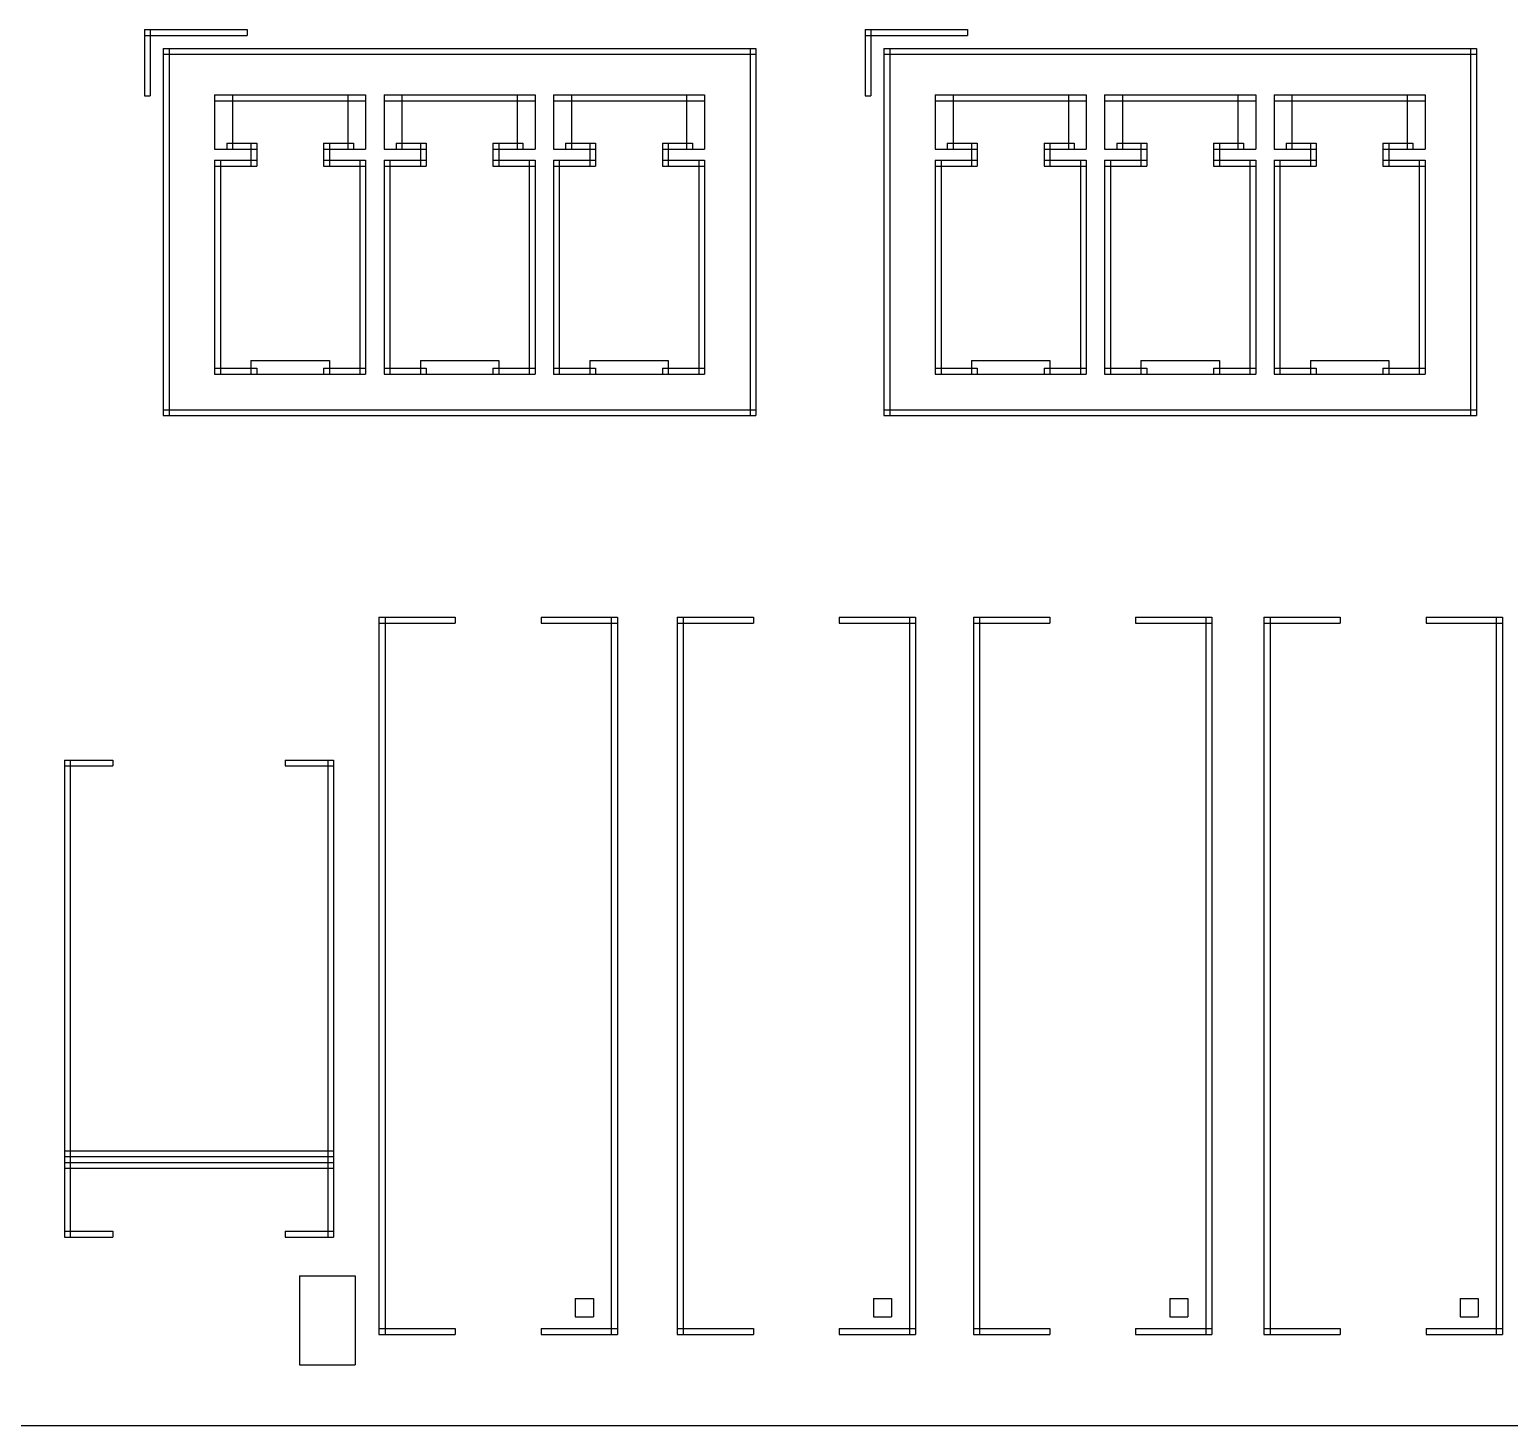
# Model space of a CAD drawing. Header units: metres. Extents: x 0 to 6012, y -4605 to 0.
# Drawn here: x 1720 to 2924, y -4605 to -3469 of the extents above; entities that cross this region are included whole.
import ezdxf

# ---------------------------------------------------------------- set-up
doc = ezdxf.new("R2010")
doc.units = ezdxf.units.M

msp = doc.modelspace()

# ---------------------------------------------------------------- linework, layer by layer
msp.add_line((0, -4604.96063), (5860.23622, -4604.96063))
at = {"layer": '1'}
for p, q in [((1813.478031, -3469.102362), (1896.942598, -3469.102362)), ((1813.478031, -3469.102362), (1813.478031, -3473.826772)), ((1813.478031, -3469.102362), (1818.202441, -3469.102362)), ((1813.478031, -3469.102362), (1813.478031, -3523.03937)), ((1813.478031, -3473.826772), (1896.942598, -3473.826772)), ((1818.202441, -3469.102362), (1818.202441, -3523.03937)), ((1896.942598, -3469.102362), (1896.942598, -3473.826772)), ((2399.527559, -3469.102362), (2404.251969, -3469.102362)), ((2399.527559, -3469.102362), (2399.527559, -3523.03937)), ((2399.527559, -3469.102362), (2482.992126, -3469.102362)), ((2399.527559, -3469.102362), (2399.527559, -3473.826772)), ((2399.527559, -3473.826772), (2482.992126, -3473.826772)), ((2404.251969, -3469.102362), (2404.251969, -3523.03937)), ((2482.992126, -3469.102362), (2482.992126, -3473.826772)), ((1828.832362, -3484.456693), (2310.722126, -3484.456693)), ((1828.832362, -3484.456693), (1828.832362, -3489.181102)), ((1828.832362, -3484.456693), (1833.556772, -3484.456693)), ((1828.832362, -3484.456693), (1828.832362, -3783.275591)), ((1828.832362, -3489.181102), (2310.722126, -3489.181102)), ((1833.556772, -3484.456693), (1833.556772, -3783.275591)), ((2305.997717, -3484.456693), (2310.722126, -3484.456693)), ((2305.997717, -3484.456693), (2305.997717, -3783.275591)), ((2310.722126, -3484.456693), (2310.722126, -3489.181102)), ((2310.722126, -3484.456693), (2310.722126, -3783.275591)), ((2414.88189, -3484.456693), (2896.771654, -3484.456693)), ((2414.88189, -3484.456693), (2414.88189, -3489.181102)), ((2414.88189, -3484.456693), (2419.606299, -3484.456693)), ((2414.88189, -3484.456693), (2414.88189, -3783.275591)), ((2414.88189, -3489.181102), (2896.771654, -3489.181102)), ((2419.606299, -3484.456693), (2419.606299, -3783.275591)), ((2892.047244, -3484.456693), (2896.771654, -3484.456693)), ((2892.047244, -3484.456693), (2892.047244, -3783.275591)), ((2896.771654, -3484.456693), (2896.771654, -3489.181102)), ((2896.771654, -3484.456693), (2896.771654, -3783.275591)), ((1813.478031, -3523.03937), (1818.202441, -3523.03937)), ((1870.564646, -3522.251969), (1885.131575, -3522.251969)), ((1870.564646, -3522.251969), (1870.564646, -3566.346457)), ((1870.564646, -3522.251969), (1993.399291, -3522.251969)), ((1870.564646, -3522.251969), (1870.564646, -3526.976378)), ((1885.131575, -3522.251969), (1885.131575, -3566.346457)), ((1978.832362, -3522.251969), (1993.399291, -3522.251969)), ((1978.832362, -3522.251969), (1978.832362, -3566.346457)), ((1993.399291, -3522.251969), (1993.399291, -3526.976378)), ((1993.399291, -3522.251969), (1993.399291, -3566.346457)), ((2008.359921, -3522.251969), (2131.194567, -3522.251969)), ((2008.359921, -3522.251969), (2008.359921, -3526.976378)), ((2008.359921, -3522.251969), (2022.92685, -3522.251969)), ((2008.359921, -3522.251969), (2008.359921, -3566.346457)), ((2022.92685, -3522.251969), (2022.92685, -3566.346457)), ((2116.627638, -3522.251969), (2131.194567, -3522.251969)), ((2116.627638, -3522.251969), (2116.627638, -3566.346457)), ((2131.194567, -3522.251969), (2131.194567, -3526.976378)), ((2131.194567, -3522.251969), (2131.194567, -3566.346457)), ((2146.155197, -3522.251969), (2268.989843, -3522.251969)), ((2146.155197, -3522.251969), (2146.155197, -3526.976378)), ((2146.155197, -3522.251969), (2160.722126, -3522.251969)), ((2146.155197, -3522.251969), (2146.155197, -3566.346457)), ((2160.722126, -3522.251969), (2160.722126, -3566.346457)), ((2254.422913, -3522.251969), (2268.989843, -3522.251969)), ((2254.422913, -3522.251969), (2254.422913, -3566.346457)), ((2268.989843, -3522.251969), (2268.989843, -3526.976378)), ((2268.989843, -3522.251969), (2268.989843, -3566.346457)), ((2399.527559, -3523.03937), (2404.251969, -3523.03937)), ((2456.614173, -3522.251969), (2579.448819, -3522.251969)), ((2456.614173, -3522.251969), (2456.614173, -3526.976378)), ((2456.614173, -3522.251969), (2471.181102, -3522.251969)), ((2456.614173, -3522.251969), (2456.614173, -3566.346457)), ((2471.181102, -3522.251969), (2471.181102, -3566.346457)), ((2564.88189, -3522.251969), (2579.448819, -3522.251969)), ((2564.88189, -3522.251969), (2564.88189, -3566.346457)), ((2579.448819, -3522.251969), (2579.448819, -3526.976378)), ((2579.448819, -3522.251969), (2579.448819, -3566.346457)), ((2594.409449, -3522.251969), (2717.244094, -3522.251969)), ((2594.409449, -3522.251969), (2594.409449, -3526.976378)), ((2594.409449, -3522.251969), (2608.976378, -3522.251969)), ((2594.409449, -3522.251969), (2594.409449, -3566.346457)), ((2608.976378, -3522.251969), (2608.976378, -3566.346457)), ((2702.677165, -3522.251969), (2717.244094, -3522.251969)), ((2702.677165, -3522.251969), (2702.677165, -3566.346457)), ((2717.244094, -3522.251969), (2717.244094, -3526.976378)), ((2717.244094, -3522.251969), (2717.244094, -3566.346457)), ((2732.204724, -3522.251969), (2746.771654, -3522.251969)), ((2732.204724, -3522.251969), (2732.204724, -3566.346457)), ((2732.204724, -3522.251969), (2855.03937, -3522.251969)), ((2732.204724, -3522.251969), (2732.204724, -3526.976378)), ((2746.771654, -3522.251969), (2746.771654, -3566.346457)), ((2840.472441, -3522.251969), (2855.03937, -3522.251969)), ((2840.472441, -3522.251969), (2840.472441, -3566.346457)), ((2855.03937, -3522.251969), (2855.03937, -3566.346457)), ((2855.03937, -3522.251969), (2855.03937, -3526.976378)), ((1870.564646, -3526.976378), (1993.399291, -3526.976378)), ((2008.359921, -3526.976378), (2131.194567, -3526.976378)), ((2146.155197, -3526.976378), (2268.989843, -3526.976378)), ((2456.614173, -3526.976378), (2579.448819, -3526.976378)), ((2594.409449, -3526.976378), (2717.244094, -3526.976378)), ((2732.204724, -3526.976378), (2855.03937, -3526.976378)), ((1880.407165, -3561.622047), (1904.816614, -3561.622047)), ((1880.407165, -3561.622047), (1880.407165, -3566.346457)), ((1900.092205, -3561.622047), (1904.816614, -3561.622047)), ((1900.092205, -3561.622047), (1900.092205, -3580.125984)), ((1904.816614, -3561.622047), (1904.816614, -3580.125984)), ((1904.816614, -3561.622047), (1904.816614, -3566.346457)), ((1959.147323, -3561.622047), (1983.556772, -3561.622047)), ((1959.147323, -3561.622047), (1959.147323, -3566.346457)), ((1959.147323, -3561.622047), (1963.871732, -3561.622047)), ((1959.147323, -3561.622047), (1959.147323, -3580.125984)), ((1963.871732, -3561.622047), (1963.871732, -3580.125984)), ((1983.556772, -3561.622047), (1983.556772, -3566.346457)), ((2018.202441, -3561.622047), (2042.61189, -3561.622047)), ((2018.202441, -3561.622047), (2018.202441, -3566.346457)), ((2037.88748, -3561.622047), (2042.61189, -3561.622047)), ((2037.88748, -3561.622047), (2037.88748, -3580.125984)), ((2042.61189, -3561.622047), (2042.61189, -3566.346457)), ((2042.61189, -3561.622047), (2042.61189, -3580.125984)), ((2096.942598, -3561.622047), (2101.667008, -3561.622047)), ((2096.942598, -3561.622047), (2096.942598, -3580.125984)), ((2096.942598, -3561.622047), (2121.352047, -3561.622047)), ((2096.942598, -3561.622047), (2096.942598, -3566.346457)), ((2101.667008, -3561.622047), (2101.667008, -3580.125984)), ((2121.352047, -3561.622047), (2121.352047, -3566.346457)), ((2155.997717, -3561.622047), (2180.407165, -3561.622047)), ((2155.997717, -3561.622047), (2155.997717, -3566.346457)), ((2175.682756, -3561.622047), (2180.407165, -3561.622047)), ((2175.682756, -3561.622047), (2175.682756, -3580.125984)), ((2180.407165, -3561.622047), (2180.407165, -3580.125984)), ((2180.407165, -3561.622047), (2180.407165, -3566.346457)), ((2234.737874, -3561.622047), (2239.462283, -3561.622047)), ((2234.737874, -3561.622047), (2234.737874, -3580.125984)), ((2234.737874, -3561.622047), (2259.147323, -3561.622047)), ((2234.737874, -3561.622047), (2234.737874, -3566.346457)), ((2239.462283, -3561.622047), (2239.462283, -3580.125984)), ((2259.147323, -3561.622047), (2259.147323, -3566.346457)), ((2466.456693, -3561.622047), (2490.866142, -3561.622047)), ((2466.456693, -3561.622047), (2466.456693, -3566.346457)), ((2486.141732, -3561.622047), (2490.866142, -3561.622047)), ((2486.141732, -3561.622047), (2486.141732, -3580.125984)), ((2490.866142, -3561.622047), (2490.866142, -3566.346457)), ((2490.866142, -3561.622047), (2490.866142, -3580.125984)), ((2545.19685, -3561.622047), (2549.92126, -3561.622047)), ((2545.19685, -3561.622047), (2545.19685, -3580.125984)), ((2545.19685, -3561.622047), (2569.606299, -3561.622047)), ((2545.19685, -3561.622047), (2545.19685, -3566.346457)), ((2549.92126, -3561.622047), (2549.92126, -3580.125984)), ((2569.606299, -3561.622047), (2569.606299, -3566.346457)), ((2604.251969, -3561.622047), (2628.661417, -3561.622047)), ((2604.251969, -3561.622047), (2604.251969, -3566.346457)), ((2623.937008, -3561.622047), (2628.661417, -3561.622047)), ((2623.937008, -3561.622047), (2623.937008, -3580.125984)), ((2628.661417, -3561.622047), (2628.661417, -3580.125984)), ((2628.661417, -3561.622047), (2628.661417, -3566.346457)), ((2682.992126, -3561.622047), (2707.401575, -3561.622047)), ((2682.992126, -3561.622047), (2682.992126, -3566.346457)), ((2682.992126, -3561.622047), (2687.716535, -3561.622047)), ((2682.992126, -3561.622047), (2682.992126, -3580.125984)), ((2687.716535, -3561.622047), (2687.716535, -3580.125984)), ((2707.401575, -3561.622047), (2707.401575, -3566.346457)), ((2742.047244, -3561.622047), (2766.456693, -3561.622047)), ((2742.047244, -3561.622047), (2742.047244, -3566.346457)), ((2761.732283, -3561.622047), (2766.456693, -3561.622047)), ((2761.732283, -3561.622047), (2761.732283, -3580.125984)), ((2766.456693, -3561.622047), (2766.456693, -3566.346457)), ((2766.456693, -3561.622047), (2766.456693, -3580.125984)), ((2820.787402, -3561.622047), (2825.511811, -3561.622047)), ((2820.787402, -3561.622047), (2820.787402, -3580.125984)), ((2820.787402, -3561.622047), (2845.19685, -3561.622047)), ((2820.787402, -3561.622047), (2820.787402, -3566.346457)), ((2825.511811, -3561.622047), (2825.511811, -3580.125984)), ((2845.19685, -3561.622047), (2845.19685, -3566.346457)), ((1870.564646, -3566.346457), (1885.131575, -3566.346457)), ((1880.407165, -3566.346457), (1904.816614, -3566.346457)), ((1959.147323, -3566.346457), (1983.556772, -3566.346457)), ((1978.832362, -3566.346457), (1993.399291, -3566.346457)), ((2008.359921, -3566.346457), (2022.92685, -3566.346457)), ((2018.202441, -3566.346457), (2042.61189, -3566.346457)), ((2096.942598, -3566.346457), (2121.352047, -3566.346457)), ((2116.627638, -3566.346457), (2131.194567, -3566.346457)), ((2146.155197, -3566.346457), (2160.722126, -3566.346457)), ((2155.997717, -3566.346457), (2180.407165, -3566.346457)), ((2234.737874, -3566.346457), (2259.147323, -3566.346457)), ((2254.422913, -3566.346457), (2268.989843, -3566.346457)), ((2456.614173, -3566.346457), (2471.181102, -3566.346457)), ((2466.456693, -3566.346457), (2490.866142, -3566.346457)), ((2545.19685, -3566.346457), (2569.606299, -3566.346457)), ((2564.88189, -3566.346457), (2579.448819, -3566.346457)), ((2594.409449, -3566.346457), (2608.976378, -3566.346457)), ((2604.251969, -3566.346457), (2628.661417, -3566.346457)), ((2682.992126, -3566.346457), (2707.401575, -3566.346457)), ((2702.677165, -3566.346457), (2717.244094, -3566.346457)), ((2732.204724, -3566.346457), (2746.771654, -3566.346457)), ((2742.047244, -3566.346457), (2766.456693, -3566.346457)), ((2820.787402, -3566.346457), (2845.19685, -3566.346457)), ((2840.472441, -3566.346457), (2855.03937, -3566.346457)), ((1870.564646, -3575.401575), (1875.289055, -3575.401575)), ((1870.564646, -3575.401575), (1870.564646, -3749.417323)), ((1870.564646, -3575.401575), (1904.816614, -3575.401575)), ((1870.564646, -3575.401575), (1870.564646, -3580.125984)), ((1870.564646, -3580.125984), (1904.816614, -3580.125984)), ((1875.289055, -3575.401575), (1875.289055, -3749.417323)), ((1900.092205, -3580.125984), (1904.816614, -3580.125984)), ((1904.816614, -3575.401575), (1904.816614, -3580.125984)), ((1959.147323, -3575.401575), (1993.399291, -3575.401575)), ((1959.147323, -3575.401575), (1959.147323, -3580.125984)), ((1959.147323, -3580.125984), (1993.399291, -3580.125984)), ((1959.147323, -3580.125984), (1963.871732, -3580.125984)), ((1988.674882, -3575.401575), (1993.399291, -3575.401575)), ((1988.674882, -3575.401575), (1988.674882, -3749.417323)), ((1993.399291, -3575.401575), (1993.399291, -3580.125984)), ((1993.399291, -3575.401575), (1993.399291, -3749.417323)), ((2008.359921, -3575.401575), (2013.084331, -3575.401575)), ((2008.359921, -3575.401575), (2008.359921, -3749.417323)), ((2008.359921, -3575.401575), (2042.61189, -3575.401575)), ((2008.359921, -3575.401575), (2008.359921, -3580.125984)), ((2008.359921, -3580.125984), (2042.61189, -3580.125984)), ((2013.084331, -3575.401575), (2013.084331, -3749.417323)), ((2037.88748, -3580.125984), (2042.61189, -3580.125984)), ((2042.61189, -3575.401575), (2042.61189, -3580.125984)), ((2096.942598, -3575.401575), (2131.194567, -3575.401575)), ((2096.942598, -3575.401575), (2096.942598, -3580.125984)), ((2096.942598, -3580.125984), (2101.667008, -3580.125984)), ((2096.942598, -3580.125984), (2131.194567, -3580.125984)), ((2126.470157, -3575.401575), (2131.194567, -3575.401575)), ((2126.470157, -3575.401575), (2126.470157, -3749.417323)), ((2131.194567, -3575.401575), (2131.194567, -3580.125984)), ((2131.194567, -3575.401575), (2131.194567, -3749.417323)), ((2146.155197, -3575.401575), (2150.879606, -3575.401575)), ((2146.155197, -3575.401575), (2146.155197, -3749.417323)), ((2146.155197, -3575.401575), (2180.407165, -3575.401575)), ((2146.155197, -3575.401575), (2146.155197, -3580.125984)), ((2146.155197, -3580.125984), (2180.407165, -3580.125984)), ((2150.879606, -3575.401575), (2150.879606, -3749.417323)), ((2175.682756, -3580.125984), (2180.407165, -3580.125984)), ((2180.407165, -3575.401575), (2180.407165, -3580.125984)), ((2234.737874, -3575.401575), (2268.989843, -3575.401575)), ((2234.737874, -3575.401575), (2234.737874, -3580.125984)), ((2234.737874, -3580.125984), (2239.462283, -3580.125984)), ((2234.737874, -3580.125984), (2268.989843, -3580.125984)), ((2264.265433, -3575.401575), (2268.989843, -3575.401575)), ((2264.265433, -3575.401575), (2264.265433, -3749.417323)), ((2268.989843, -3575.401575), (2268.989843, -3580.125984)), ((2268.989843, -3575.401575), (2268.989843, -3749.417323)), ((2456.614173, -3575.401575), (2461.338583, -3575.401575)), ((2456.614173, -3575.401575), (2456.614173, -3749.417323)), ((2456.614173, -3575.401575), (2490.866142, -3575.401575)), ((2456.614173, -3575.401575), (2456.614173, -3580.125984)), ((2456.614173, -3580.125984), (2490.866142, -3580.125984)), ((2461.338583, -3575.401575), (2461.338583, -3749.417323)), ((2486.141732, -3580.125984), (2490.866142, -3580.125984)), ((2490.866142, -3575.401575), (2490.866142, -3580.125984)), ((2545.19685, -3575.401575), (2579.448819, -3575.401575)), ((2545.19685, -3575.401575), (2545.19685, -3580.125984)), ((2545.19685, -3580.125984), (2579.448819, -3580.125984)), ((2545.19685, -3580.125984), (2549.92126, -3580.125984)), ((2574.724409, -3575.401575), (2579.448819, -3575.401575)), ((2574.724409, -3575.401575), (2574.724409, -3749.417323)), ((2579.448819, -3575.401575), (2579.448819, -3580.125984)), ((2579.448819, -3575.401575), (2579.448819, -3749.417323)), ((2594.409449, -3575.401575), (2628.661417, -3575.401575)), ((2594.409449, -3575.401575), (2594.409449, -3580.125984)), ((2594.409449, -3575.401575), (2599.133858, -3575.401575)), ((2594.409449, -3575.401575), (2594.409449, -3749.417323)), ((2594.409449, -3580.125984), (2628.661417, -3580.125984)), ((2599.133858, -3575.401575), (2599.133858, -3749.417323)), ((2623.937008, -3580.125984), (2628.661417, -3580.125984)), ((2628.661417, -3575.401575), (2628.661417, -3580.125984)), ((2682.992126, -3575.401575), (2717.244094, -3575.401575)), ((2682.992126, -3575.401575), (2682.992126, -3580.125984)), ((2682.992126, -3580.125984), (2717.244094, -3580.125984)), ((2682.992126, -3580.125984), (2687.716535, -3580.125984)), ((2712.519685, -3575.401575), (2717.244094, -3575.401575)), ((2712.519685, -3575.401575), (2712.519685, -3749.417323)), ((2717.244094, -3575.401575), (2717.244094, -3580.125984)), ((2717.244094, -3575.401575), (2717.244094, -3749.417323)), ((2732.204724, -3575.401575), (2736.929134, -3575.401575)), ((2732.204724, -3575.401575), (2732.204724, -3749.417323)), ((2732.204724, -3575.401575), (2766.456693, -3575.401575)), ((2732.204724, -3575.401575), (2732.204724, -3580.125984)), ((2732.204724, -3580.125984), (2766.456693, -3580.125984)), ((2736.929134, -3575.401575), (2736.929134, -3749.417323)), ((2761.732283, -3580.125984), (2766.456693, -3580.125984)), ((2766.456693, -3575.401575), (2766.456693, -3580.125984)), ((2820.787402, -3575.401575), (2855.03937, -3575.401575)), ((2820.787402, -3575.401575), (2820.787402, -3580.125984)), ((2820.787402, -3580.125984), (2825.511811, -3580.125984)), ((2820.787402, -3580.125984), (2855.03937, -3580.125984)), ((2850.314961, -3575.401575), (2855.03937, -3575.401575)), ((2850.314961, -3575.401575), (2850.314961, -3749.417323)), ((2855.03937, -3575.401575), (2855.03937, -3580.125984)), ((2855.03937, -3575.401575), (2855.03937, -3749.417323)), ((1900.092205, -3738.468898), (1963.857835, -3738.468898)), ((1900.092205, -3738.468898), (1900.092205, -3749.417323)), ((1963.857835, -3738.468898), (1963.857835, -3749.417323)), ((2037.88748, -3738.468898), (2101.65311, -3738.468898)), ((2037.88748, -3738.468898), (2037.88748, -3749.417323)), ((2101.65311, -3738.468898), (2101.65311, -3749.417323)), ((2175.682756, -3738.468898), (2239.448386, -3738.468898)), ((2175.682756, -3738.468898), (2175.682756, -3749.417323)), ((2239.448386, -3738.468898), (2239.448386, -3749.417323)), ((2486.141732, -3738.468898), (2549.907362, -3738.468898)), ((2486.141732, -3738.468898), (2486.141732, -3749.417323)), ((2549.907362, -3738.468898), (2549.907362, -3749.417323)), ((2623.937008, -3738.468898), (2687.702638, -3738.468898)), ((2623.937008, -3738.468898), (2623.937008, -3749.417323)), ((2687.702638, -3738.468898), (2687.702638, -3749.417323)), ((2761.732283, -3738.468898), (2825.497913, -3738.468898)), ((2761.732283, -3738.468898), (2761.732283, -3749.417323)), ((2825.497913, -3738.468898), (2825.497913, -3749.417323)), ((1870.564646, -3744.692913), (1904.816614, -3744.692913)), ((1870.564646, -3744.692913), (1870.564646, -3749.417323)), ((1870.564646, -3749.417323), (1875.289055, -3749.417323)), ((1870.564646, -3749.417323), (1904.816614, -3749.417323)), ((1900.092205, -3749.417323), (1963.857835, -3749.417323)), ((1904.816614, -3744.692913), (1904.816614, -3749.417323)), ((1959.147323, -3744.692913), (1993.399291, -3744.692913)), ((1959.147323, -3744.692913), (1959.147323, -3749.417323)), ((1959.147323, -3749.417323), (1993.399291, -3749.417323)), ((1988.674882, -3749.417323), (1993.399291, -3749.417323)), ((1993.399291, -3744.692913), (1993.399291, -3749.417323)), ((2008.359921, -3744.692913), (2042.61189, -3744.692913)), ((2008.359921, -3744.692913), (2008.359921, -3749.417323)), ((2008.359921, -3749.417323), (2013.084331, -3749.417323)), ((2008.359921, -3749.417323), (2042.61189, -3749.417323)), ((2037.88748, -3749.417323), (2101.65311, -3749.417323)), ((2042.61189, -3744.692913), (2042.61189, -3749.417323)), ((2096.942598, -3744.692913), (2131.194567, -3744.692913)), ((2096.942598, -3744.692913), (2096.942598, -3749.417323)), ((2096.942598, -3749.417323), (2131.194567, -3749.417323)), ((2126.470157, -3749.417323), (2131.194567, -3749.417323)), ((2131.194567, -3744.692913), (2131.194567, -3749.417323)), ((2146.155197, -3744.692913), (2180.407165, -3744.692913)), ((2146.155197, -3744.692913), (2146.155197, -3749.417323)), ((2146.155197, -3749.417323), (2180.407165, -3749.417323)), ((2146.155197, -3749.417323), (2150.879606, -3749.417323)), ((2175.682756, -3749.417323), (2239.448386, -3749.417323)), ((2180.407165, -3744.692913), (2180.407165, -3749.417323)), ((2234.737874, -3744.692913), (2268.989843, -3744.692913)), ((2234.737874, -3744.692913), (2234.737874, -3749.417323)), ((2234.737874, -3749.417323), (2268.989843, -3749.417323)), ((2264.265433, -3749.417323), (2268.989843, -3749.417323)), ((2268.989843, -3744.692913), (2268.989843, -3749.417323)), ((2456.614173, -3744.692913), (2490.866142, -3744.692913)), ((2456.614173, -3744.692913), (2456.614173, -3749.417323)), ((2456.614173, -3749.417323), (2461.338583, -3749.417323)), ((2456.614173, -3749.417323), (2490.866142, -3749.417323)), ((2486.141732, -3749.417323), (2549.907362, -3749.417323)), ((2490.866142, -3744.692913), (2490.866142, -3749.417323)), ((2545.19685, -3744.692913), (2579.448819, -3744.692913)), ((2545.19685, -3744.692913), (2545.19685, -3749.417323)), ((2545.19685, -3749.417323), (2579.448819, -3749.417323)), ((2574.724409, -3749.417323), (2579.448819, -3749.417323)), ((2579.448819, -3744.692913), (2579.448819, -3749.417323)), ((2594.409449, -3744.692913), (2628.661417, -3744.692913)), ((2594.409449, -3744.692913), (2594.409449, -3749.417323)), ((2594.409449, -3749.417323), (2628.661417, -3749.417323)), ((2594.409449, -3749.417323), (2599.133858, -3749.417323)), ((2623.937008, -3749.417323), (2687.702638, -3749.417323)), ((2628.661417, -3744.692913), (2628.661417, -3749.417323)), ((2682.992126, -3744.692913), (2717.244094, -3744.692913)), ((2682.992126, -3744.692913), (2682.992126, -3749.417323)), ((2682.992126, -3749.417323), (2717.244094, -3749.417323)), ((2712.519685, -3749.417323), (2717.244094, -3749.417323)), ((2717.244094, -3744.692913), (2717.244094, -3749.417323)), ((2732.204724, -3744.692913), (2766.456693, -3744.692913)), ((2732.204724, -3744.692913), (2732.204724, -3749.417323)), ((2732.204724, -3749.417323), (2766.456693, -3749.417323)), ((2732.204724, -3749.417323), (2736.929134, -3749.417323)), ((2761.732283, -3749.417323), (2825.497913, -3749.417323)), ((2766.456693, -3744.692913), (2766.456693, -3749.417323)), ((2820.787402, -3744.692913), (2855.03937, -3744.692913)), ((2820.787402, -3744.692913), (2820.787402, -3749.417323)), ((2820.787402, -3749.417323), (2855.03937, -3749.417323)), ((2850.314961, -3749.417323), (2855.03937, -3749.417323)), ((2855.03937, -3744.692913), (2855.03937, -3749.417323)), ((1828.832362, -3778.551181), (2310.722126, -3778.551181)), ((1828.832362, -3778.551181), (1828.832362, -3783.275591)), ((2310.722126, -3778.551181), (2310.722126, -3783.275591)), ((2414.88189, -3778.551181), (2896.771654, -3778.551181)), ((2414.88189, -3778.551181), (2414.88189, -3783.275591)), ((2896.771654, -3778.551181), (2896.771654, -3783.275591)), ((1828.832362, -3783.275591), (2310.722126, -3783.275591)), ((1828.832362, -3783.275591), (1833.556772, -3783.275591)), ((2305.997717, -3783.275591), (2310.722126, -3783.275591)), ((2414.88189, -3783.275591), (2896.771654, -3783.275591)), ((2414.88189, -3783.275591), (2419.606299, -3783.275591)), ((2892.047244, -3783.275591), (2896.771654, -3783.275591)), ((2004.216535, -3947.255906), (2066.30315, -3947.255906)), ((2004.216535, -3947.255906), (2004.216535, -3952.255906)), ((2004.216535, -3947.255906), (2009.216535, -3947.255906)), ((2004.216535, -3947.255906), (2004.216535, -4530.996063)), ((2009.216535, -3947.255906), (2009.216535, -4530.996063)), ((2066.30315, -3947.255906), (2066.30315, -3952.255906)), ((2136.106299, -3947.255906), (2198.192913, -3947.255906)), ((2136.106299, -3947.255906), (2136.106299, -3952.255906)), ((2193.192913, -3947.255906), (2198.192913, -3947.255906)), ((2193.192913, -3947.255906), (2193.192913, -4530.996063)), ((2198.192913, -3947.255906), (2198.192913, -4530.996063)), ((2198.192913, -3947.255906), (2198.192913, -3952.255906)), ((2246.73622, -3947.255906), (2308.822835, -3947.255906)), ((2246.73622, -3947.255906), (2246.73622, -3952.255906)), ((2246.73622, -3947.255906), (2251.73622, -3947.255906)), ((2246.73622, -3947.255906), (2246.73622, -4530.996063)), ((2251.73622, -3947.255906), (2251.73622, -4530.996063)), ((2308.822835, -3947.255906), (2308.822835, -3952.255906)), ((2378.625984, -3947.255906), (2440.712598, -3947.255906)), ((2378.625984, -3947.255906), (2378.625984, -3952.255906)), ((2435.712598, -3947.255906), (2440.712598, -3947.255906)), ((2435.712598, -3947.255906), (2435.712598, -4530.996063)), ((2440.712598, -3947.255906), (2440.712598, -4530.996063)), ((2440.712598, -3947.255906), (2440.712598, -3952.255906)), ((2487.681102, -3947.255906), (2549.767717, -3947.255906)), ((2487.681102, -3947.255906), (2487.681102, -3952.255906)), ((2487.681102, -3947.255906), (2492.681102, -3947.255906)), ((2487.681102, -3947.255906), (2487.681102, -4530.996063)), ((2492.681102, -3947.255906), (2492.681102, -4530.996063)), ((2549.767717, -3947.255906), (2549.767717, -3952.255906)), ((2619.570866, -3947.255906), (2681.65748, -3947.255906)), ((2619.570866, -3947.255906), (2619.570866, -3952.255906)), ((2676.65748, -3947.255906), (2681.65748, -3947.255906)), ((2676.65748, -3947.255906), (2676.65748, -4530.996063)), ((2681.65748, -3947.255906), (2681.65748, -4530.996063)), ((2681.65748, -3947.255906), (2681.65748, -3952.255906)), ((2723.92126, -3947.255906), (2786.007874, -3947.255906)), ((2723.92126, -3947.255906), (2723.92126, -3952.255906)), ((2723.92126, -3947.255906), (2728.92126, -3947.255906)), ((2723.92126, -3947.255906), (2723.92126, -4530.996063)), ((2728.92126, -3947.255906), (2728.92126, -4530.996063)), ((2786.007874, -3947.255906), (2786.007874, -3952.255906)), ((2855.811024, -3947.255906), (2917.897638, -3947.255906)), ((2855.811024, -3947.255906), (2855.811024, -3952.255906)), ((2912.897638, -3947.255906), (2917.897638, -3947.255906)), ((2912.897638, -3947.255906), (2912.897638, -4530.996063)), ((2917.897638, -3947.255906), (2917.897638, -4530.996063)), ((2917.897638, -3947.255906), (2917.897638, -3952.255906)), ((2004.216535, -3952.255906), (2066.30315, -3952.255906)), ((2136.106299, -3952.255906), (2198.192913, -3952.255906)), ((2246.73622, -3952.255906), (2308.822835, -3952.255906)), ((2378.625984, -3952.255906), (2440.712598, -3952.255906)), ((2487.681102, -3952.255906), (2549.767717, -3952.255906)), ((2619.570866, -3952.255906), (2681.65748, -3952.255906)), ((2723.92126, -3952.255906), (2786.007874, -3952.255906)), ((2855.811024, -3952.255906), (2917.897638, -3952.255906)), ((1748.448819, -4063.535433), (1787.818898, -4063.535433)), ((1748.448819, -4063.535433), (1748.448819, -4068.259843)), ((1748.448819, -4063.535433), (1753.173228, -4063.535433)), ((1748.448819, -4063.535433), (1748.448819, -4451.724409)), ((1753.173228, -4063.535433), (1753.173228, -4451.724409)), ((1787.818898, -4063.535433), (1787.818898, -4068.259843)), ((1927.976378, -4063.535433), (1967.346457, -4063.535433)), ((1927.976378, -4063.535433), (1927.976378, -4068.259843)), ((1962.622047, -4063.535433), (1967.346457, -4063.535433)), ((1962.622047, -4063.535433), (1962.622047, -4451.724409)), ((1967.346457, -4063.535433), (1967.346457, -4068.259843)), ((1967.346457, -4063.535433), (1967.346457, -4451.724409)), ((1748.448819, -4068.259843), (1787.818898, -4068.259843)), ((1927.976378, -4068.259843), (1967.346457, -4068.259843)), ((1748.448819, -4381.448819), (1967.346457, -4381.448819)), ((1748.448819, -4381.448819), (1748.448819, -4386.173228)), ((1748.448819, -4386.173228), (1967.346457, -4386.173228)), ((1748.448819, -4386.173228), (1967.346457, -4386.173228)), ((1748.448819, -4386.173228), (1748.448819, -4390.897638)), ((1748.448819, -4390.897638), (1967.346457, -4390.897638)), ((1748.448819, -4390.897638), (1748.448819, -4395.622047)), ((1748.448819, -4390.897638), (1967.346457, -4390.897638)), ((1967.346457, -4381.448819), (1967.346457, -4386.173228)), ((1967.346457, -4386.173228), (1967.346457, -4390.897638)), ((1967.346457, -4390.897638), (1967.346457, -4395.622047)), ((1748.448819, -4395.622047), (1967.346457, -4395.622047)), ((1748.448819, -4447), (1787.818898, -4447)), ((1748.448819, -4447), (1748.448819, -4451.724409)), ((1748.448819, -4451.724409), (1753.173228, -4451.724409)), ((1748.448819, -4451.724409), (1787.818898, -4451.724409)), ((1787.818898, -4447), (1787.818898, -4451.724409)), ((1927.976378, -4447), (1967.346457, -4447)), ((1927.976378, -4447), (1927.976378, -4451.724409)), ((1927.976378, -4451.724409), (1967.346457, -4451.724409)), ((1962.622047, -4451.724409), (1967.346457, -4451.724409)), ((1967.346457, -4447), (1967.346457, -4451.724409)), ((1939.606299, -4483.318898), (1984.88189, -4483.318898)), ((1939.606299, -4483.318898), (1939.606299, -4555.562992)), ((1984.88189, -4483.318898), (1984.88189, -4555.562992)), ((2163.84252, -4501.76378), (2178.566929, -4501.76378)), ((2163.84252, -4501.76378), (2163.84252, -4516.488189)), ((2178.566929, -4501.76378), (2178.566929, -4516.488189)), ((2406.362205, -4501.76378), (2421.086614, -4501.76378)), ((2406.362205, -4501.76378), (2406.362205, -4516.488189)), ((2421.086614, -4501.76378), (2421.086614, -4516.488189)), ((2647.307087, -4501.76378), (2662.031496, -4501.76378)), ((2647.307087, -4501.76378), (2647.307087, -4516.488189)), ((2662.031496, -4501.76378), (2662.031496, -4516.488189)), ((2883.547244, -4501.76378), (2898.271654, -4501.76378)), ((2883.547244, -4501.76378), (2883.547244, -4516.488189)), ((2898.271654, -4501.76378), (2898.271654, -4516.488189)), ((2163.84252, -4516.488189), (2178.566929, -4516.488189)), ((2406.362205, -4516.488189), (2421.086614, -4516.488189)), ((2647.307087, -4516.488189), (2662.031496, -4516.488189)), ((2883.547244, -4516.488189), (2898.271654, -4516.488189)), ((2004.216535, -4525.996063), (2066.30315, -4525.996063)), ((2004.216535, -4525.996063), (2004.216535, -4530.996063)), ((2004.216535, -4530.996063), (2066.30315, -4530.996063)), ((2004.216535, -4530.996063), (2009.216535, -4530.996063)), ((2066.30315, -4525.996063), (2066.30315, -4530.996063)), ((2136.106299, -4525.996063), (2198.192913, -4525.996063)), ((2136.106299, -4525.996063), (2136.106299, -4530.996063)), ((2136.106299, -4530.996063), (2198.192913, -4530.996063)), ((2193.192913, -4530.996063), (2198.192913, -4530.996063)), ((2198.192913, -4525.996063), (2198.192913, -4530.996063)), ((2246.73622, -4525.996063), (2308.822835, -4525.996063)), ((2246.73622, -4525.996063), (2246.73622, -4530.996063)), ((2246.73622, -4530.996063), (2308.822835, -4530.996063)), ((2246.73622, -4530.996063), (2251.73622, -4530.996063)), ((2308.822835, -4525.996063), (2308.822835, -4530.996063)), ((2378.625984, -4525.996063), (2440.712598, -4525.996063)), ((2378.625984, -4525.996063), (2378.625984, -4530.996063)), ((2378.625984, -4530.996063), (2440.712598, -4530.996063)), ((2435.712598, -4530.996063), (2440.712598, -4530.996063)), ((2440.712598, -4525.996063), (2440.712598, -4530.996063)), ((2487.681102, -4525.996063), (2549.767717, -4525.996063)), ((2487.681102, -4525.996063), (2487.681102, -4530.996063)), ((2487.681102, -4530.996063), (2549.767717, -4530.996063)), ((2487.681102, -4530.996063), (2492.681102, -4530.996063)), ((2549.767717, -4525.996063), (2549.767717, -4530.996063)), ((2619.570866, -4525.996063), (2681.65748, -4525.996063)), ((2619.570866, -4525.996063), (2619.570866, -4530.996063)), ((2619.570866, -4530.996063), (2681.65748, -4530.996063)), ((2676.65748, -4530.996063), (2681.65748, -4530.996063)), ((2681.65748, -4525.996063), (2681.65748, -4530.996063)), ((2723.92126, -4525.996063), (2786.007874, -4525.996063)), ((2723.92126, -4525.996063), (2723.92126, -4530.996063)), ((2723.92126, -4530.996063), (2786.007874, -4530.996063)), ((2723.92126, -4530.996063), (2728.92126, -4530.996063)), ((2786.007874, -4525.996063), (2786.007874, -4530.996063)), ((2855.811024, -4525.996063), (2917.897638, -4525.996063)), ((2855.811024, -4525.996063), (2855.811024, -4530.996063)), ((2855.811024, -4530.996063), (2917.897638, -4530.996063)), ((2912.897638, -4530.996063), (2917.897638, -4530.996063)), ((2917.897638, -4525.996063), (2917.897638, -4530.996063)), ((1939.606299, -4555.562992), (1984.88189, -4555.562992))]:
    msp.add_line(p, q, dxfattribs=at)

doc.saveas('drawing.dxf')
